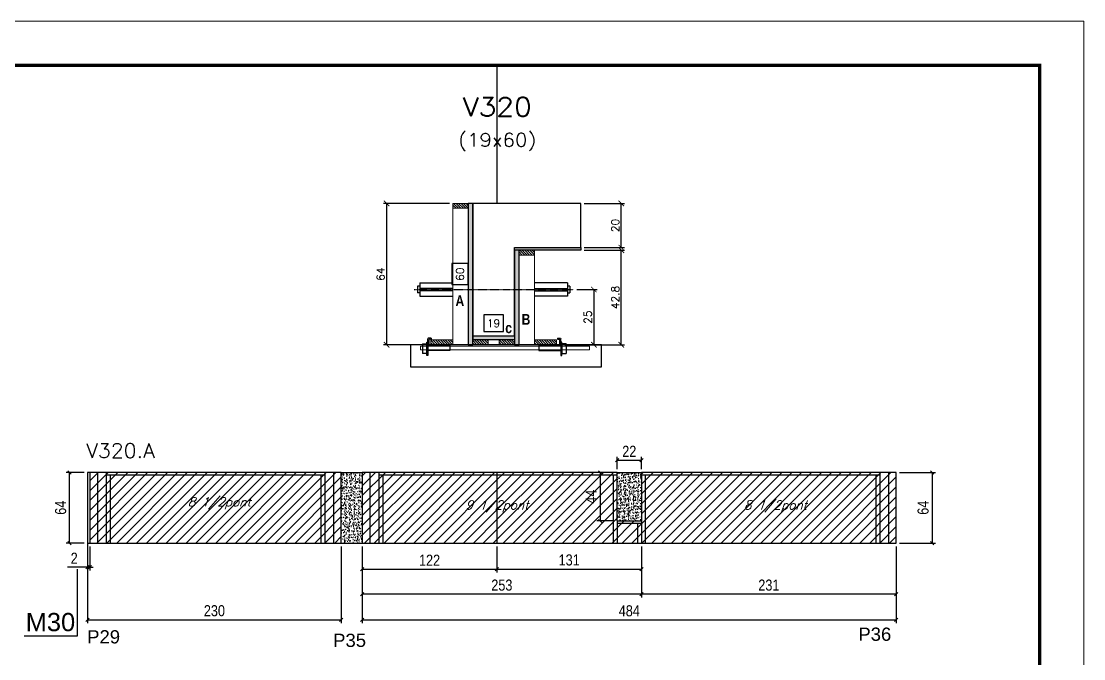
# Model space of a CAD drawing. Extents: x 137137 to 143418, y 10464 to 34486.
# Drawn here: x 137659 to 138622, y 23571 to 24149 of the extents above; entities that cross this region are included whole.
import ezdxf
from ezdxf.enums import TextEntityAlignment as Align

# ---------------------------------------------------------------- set-up
doc = ezdxf.new("R2010")
doc.units = 0
doc.linetypes.add('DASHED', pattern=[0.75, 0.5, -0.25])
doc.linetypes.add('HIDDEN', pattern=[0.375, 0.25, -0.125])
for name, color, linetype in [('5', 5, 'Continuous'), ('barrote', 251, 'Continuous'), ('COTA', 241, 'Continuous'), ('Cota Seção (2x)', 4, 'Continuous'), ('detalhes', 4, 'Continuous'), ('NOMENCLATURA', 7, 'Continuous'), ('Painéis', 200, 'Continuous'), ('presilha', 1, 'Continuous'), ('SARR_2.2x7', 40, 'Continuous'), ('SARR_3.5x7', 81, 'Continuous'), ('TENSOR', 3, 'Continuous'), ('texto', 7, 'Continuous'), ('Texto de Titulo', 7, 'Continuous'), ('Texto Qtd Sarr', 242, 'Continuous')]:
    doc.layers.add(name, color=color, linetype=linetype)
for name, color, linetype, lineweight in [('CONCRETO', 251, 'Continuous', 25), ('Folhas', 255, 'Continuous', 9), ('Hachura', 251, 'Continuous', 9), ('Madeira', 126, 'Continuous', 18), ('SARRAFO DE PRESSAO', 251, 'DASHED', 9), ('SCO-___-LAJ', 2, 'Continuous', 0), ('Texto Seção', 7, 'Continuous', 15)]:
    doc.layers.add(name, color=color, linetype=linetype, lineweight=lineweight)
doc.styles.add('COTA TECNICA', font='techl___.ttf', dxfattribs={"height": 10})
doc.styles.add('REGUA-120', font='ROMANS.shx', dxfattribs={"height": 15})
doc.styles.add('Romans', font='romans.shx')
doc.styles.get("Standard").update_dxf_attribs({"font": 'arial.ttf'})
doc.styles.add('TECNICA', font='techb___.ttf', dxfattribs={"height": 10})
doc.dimstyles.new('Cota Seção (2x)', dxfattribs={"dimtxt": 7, "dimasz": 5, "dimexe": 3, "dimexo": 3, "dimgap": 2, "dimtad": 3, "dimdec": 1, "dimlfac": 0.5, "dimzin": 12, "dimdsep": 46, "dimtxsty": 'Romans', "dimblk": 'ARCHTICK', "dimcen": 0, "dimclrd": 4, "dimclre": 4, "dimclrt": 1, "dimadec": 1, "dimazin": 3, "dimtfac": 1, "dimtdec": 1, "dimtmove": 0, "dimatfit": 3, "dimldrblk": 'OBLIQUE', "dimfxl": 1, "dimtolj": 1, "dimtzin": 12, "dimarcsym": 0})
doc.dimstyles.new('Cota Seção interna', dxfattribs={"dimtxt": 7, "dimasz": 6, "dimexe": 0.18, "dimexo": 2, "dimgap": -4, "dimtad": 3, "dimdec": 1, "dimlfac": 0.5, "dimzin": 12, "dimdsep": 46, "dimtxsty": 'Romans', "dimblk": 'ARCHTICK', "dimcen": 0.09, "dimse1": 1, "dimse2": 1, "dimsd1": 1, "dimsd2": 1, "dimclrd": 180, "dimclre": 5, "dimclrt": 1, "dimadec": 0, "dimazin": 3, "dimtfac": 1, "dimtdec": 1, "dimtofl": 0, "dimtmove": 0, "dimatfit": 3, "dimldrblk": 'ARCHTICK', "dimfxl": 1, "dimtolj": 1, "dimtzin": 0, "dimarcsym": 0})
doc.dimstyles.new('PAINEL', dxfattribs={"dimtxt": 10, "dimasz": 3, "dimexe": 3, "dimexo": 3, "dimgap": 3, "dimtad": 1, "dimdec": 1, "dimzin": 12, "dimdsep": 46, "dimtxsty": 'COTA TECNICA', "dimblk1": 'OBLIQUE', "dimblk2": 'OBLIQUE', "dimsah": 1, "dimcen": 0.9, "dimclrd": 4, "dimclre": 4, "dimclrt": 240, "dimadec": 1, "dimazin": 3, "dimtfac": 1, "dimtdec": 1, "dimtmove": 0, "dimatfit": 3, "dimfxl": 1, "dimtolj": 1, "dimtzin": 12, "dimarcsym": 0})
pattern_1 = [(50, (4312.719, -7388.377), (5.46554007, -0.47817257), [0.5715, -6.2865]), (355, (4312.719, -7388.377), (-1.05730264, 5.73170536), [0.4572, -5.02921753]), (100.4514447, (4313.174, -7388.417), (4.40823741, 5.25353256), [0.48570026, -5.34270734]), (46.1842, (4312.719, -7386.853), (8.13237123, -1.26126984), [0.85725, -9.42975]), (96.6355576, (4313.3965, -7386.958), (7.122124, 7.42278374), [0.7285507, -8.01406824]), (351.184151, (4312.719, -7386.853), (7.122124, 7.42278374), [0.685799, -7.54379196]), (21, (4313.481, -7387.234), (4.54843174, -3.06795595), [0.5715, -6.2865]), (326, (4313.481, -7387.234), (1.85406085, 5.52563898), [0.4572, -5.0292]), (71.451445, (4313.86, -7387.4896), (6.40249258, 2.45768307), [0.48570026, -5.34269813]), (37.5, (4312.7188, -7388.377), (0.092658098, 2.536651166), [0, -4.96824, 0, -5.1054, 0, -5.04825]), (7.5, (4312.7188, -7388.377), (2.004589875, 3.005417245), [0, -2.91084, 0, -4.85394, 0, -1.92405]), (327.5, (4311.0195, -7388.377), (4.067717855, -0.17186232), [0, -1.905, 0, -5.9436, 0, -7.8867]), (317.5, (4310.2575, -7388.377), (4.44387544, 0.76279473), [0, -2.4765, 0, -3.94716, 0, -5.6007])]
pattern_2 = [(45, (-1598.5, -8040.026), (-4.49012806, 4.49012806), [])]

# ---------------------------------------------------------------- blocks, each defined once
blk = doc.blocks.new('9999999999')
at = {"layer": 'Folhas'}
blk.add_lwpolyline([(98138.98, 34190.21), (99623.98, 34190.21), (99623.98, 35240.21), (98138.98, 35240.21)], close=True, dxfattribs=at)
at = {"layer": 'Folhas', "color": 30, "const_width": 3}
blk.add_lwpolyline([(98213.98, 34230.21), (99583.98, 34230.21), (99583.98, 35200.21), (98213.98, 35200.21)], close=True, dxfattribs=at)
blk = doc.blocks.new('_Oblique')
at = {"color": 0, "linetype": 'ByBlock', "lineweight": -2}
blk.add_line((-0.5, -0.5), (0.5, 0.5), dxfattribs=at)
blk = doc.blocks.new('*D1549')
at = {"layer": 'COTA', "color": 4, "linetype": 'ByBlock', "lineweight": -2, "transparency": 16777216}
for p, q in [((138221.42, 23672.96), (138221.42, 23626.63)), ((138452.42, 23672.96), (138452.42, 23626.63)), ((138452.42, 23629.63), (138221.42, 23629.63))]:
    blk.add_line(p, q, dxfattribs=at)
at = {"layer": 'Defpoints', "color": 0, "linetype": 'ByBlock', "transparency": 16777216}
for p in [(138221.42, 23675.96), (138452.42, 23675.96), (138221.42, 23629.63)]:
    blk.add_point(p, dxfattribs=at)
at = {"layer": 'COTA', "color": 4, "linetype": 'ByBlock', "lineweight": -2, "transparency": 16777216, "xscale": 3, "yscale": 3, "zscale": 3, "rotation": 180}
blk.add_blockref('_Oblique', (138221.42, 23629.63), dxfattribs=at)
at = {"layer": 'COTA', "color": 4, "linetype": 'ByBlock', "lineweight": -2, "transparency": 16777216, "xscale": 3, "yscale": 3, "zscale": 3}
blk.add_blockref('_Oblique', (138452.42, 23629.63), dxfattribs=at)
at = {"layer": 'COTA', "color": 240, "linetype": 'ByBlock', "transparency": 16777216, "insert": (138336.92, 23637.85), "char_height": 10, "attachment_point": 5, "style": 'COTA TECNICA'}
blk.add_mtext('\\A1;231', dxfattribs=at)
blk = doc.blocks.new('*D1550')
at = {"layer": 'COTA', "color": 4, "linetype": 'ByBlock', "lineweight": -2, "transparency": 16777216}
for p, q in [((137968.42, 23672.96), (137968.42, 23626.63)), ((138221.42, 23672.96), (138221.42, 23626.63)), ((138221.42, 23629.63), (137968.42, 23629.63))]:
    blk.add_line(p, q, dxfattribs=at)
at = {"layer": 'Defpoints', "color": 0, "linetype": 'ByBlock', "transparency": 16777216}
for p in [(137968.42, 23675.96), (138221.42, 23675.96), (137968.42, 23629.63)]:
    blk.add_point(p, dxfattribs=at)
at = {"layer": 'COTA', "color": 4, "linetype": 'ByBlock', "lineweight": -2, "transparency": 16777216, "xscale": 3, "yscale": 3, "zscale": 3, "rotation": 180}
blk.add_blockref('_Oblique', (137968.42, 23629.63), dxfattribs=at)
at = {"layer": 'COTA', "color": 4, "linetype": 'ByBlock', "lineweight": -2, "transparency": 16777216, "xscale": 3, "yscale": 3, "zscale": 3}
blk.add_blockref('_Oblique', (138221.42, 23629.63), dxfattribs=at)
at = {"layer": 'COTA', "color": 240, "linetype": 'ByBlock', "transparency": 16777216, "insert": (138094.92, 23637.85), "char_height": 10, "attachment_point": 5, "style": 'COTA TECNICA'}
blk.add_mtext('\\A1;253', dxfattribs=at)
blk = doc.blocks.new('*D1551')
at = {"layer": 'COTA', "color": 4, "linetype": 'ByBlock', "lineweight": -2, "transparency": 16777216}
for p, q in [((137719.42, 23714.96), (137719.42, 23603.44)), ((137949.42, 23672.96), (137949.42, 23603.44)), ((137719.42, 23606.44), (137949.42, 23606.44))]:
    blk.add_line(p, q, dxfattribs=at)
at = {"layer": 'Defpoints', "color": 0, "linetype": 'ByBlock', "transparency": 16777216}
for p in [(137719.42, 23717.96), (137949.42, 23675.96), (137949.42, 23606.44)]:
    blk.add_point(p, dxfattribs=at)
at = {"layer": 'COTA', "color": 4, "linetype": 'ByBlock', "lineweight": -2, "transparency": 16777216, "xscale": 3, "yscale": 3, "zscale": 3, "rotation": 180}
blk.add_blockref('_Oblique', (137719.42, 23606.44), dxfattribs=at)
at = {"layer": 'COTA', "color": 4, "linetype": 'ByBlock', "lineweight": -2, "transparency": 16777216, "xscale": 3, "yscale": 3, "zscale": 3}
blk.add_blockref('_Oblique', (137949.42, 23606.44), dxfattribs=at)
at = {"layer": 'COTA', "color": 240, "linetype": 'ByBlock', "transparency": 16777216, "insert": (137834.42, 23614.66), "char_height": 10, "attachment_point": 5, "style": 'COTA TECNICA'}
blk.add_mtext('\\A1;230', dxfattribs=at)
blk = doc.blocks.new('*D1552')
at = {"layer": 'COTA', "color": 4, "linetype": 'ByBlock', "lineweight": -2, "transparency": 16777216}
for p, q in [((137968.42, 23672.96), (137968.42, 23649.39)), ((138090.42, 23672.96), (138090.42, 23649.39)), ((137968.42, 23652.39), (138090.42, 23652.39))]:
    blk.add_line(p, q, dxfattribs=at)
at = {"layer": 'Defpoints', "color": 0, "linetype": 'ByBlock', "transparency": 16777216}
for p in [(137968.42, 23675.96), (138090.42, 23675.96), (138090.42, 23652.39)]:
    blk.add_point(p, dxfattribs=at)
at = {"layer": 'COTA', "color": 4, "linetype": 'ByBlock', "lineweight": -2, "transparency": 16777216, "xscale": 3, "yscale": 3, "zscale": 3, "rotation": 180}
blk.add_blockref('_Oblique', (137968.42, 23652.39), dxfattribs=at)
at = {"layer": 'COTA', "color": 4, "linetype": 'ByBlock', "lineweight": -2, "transparency": 16777216, "xscale": 3, "yscale": 3, "zscale": 3}
blk.add_blockref('_Oblique', (138090.42, 23652.39), dxfattribs=at)
at = {"layer": 'COTA', "color": 240, "linetype": 'ByBlock', "transparency": 16777216, "insert": (138029.42, 23660.45), "char_height": 10, "attachment_point": 5, "style": 'COTA TECNICA'}
blk.add_mtext('\\A1;122', dxfattribs=at)
blk = doc.blocks.new('*D1553')
at = {"layer": 'COTA', "color": 4, "linetype": 'ByBlock', "lineweight": -2, "transparency": 16777216}
for p, q in [((138090.42, 23672.96), (138090.42, 23649.39)), ((138221.42, 23672.96), (138221.42, 23649.39)), ((138090.42, 23652.39), (138221.42, 23652.39))]:
    blk.add_line(p, q, dxfattribs=at)
at = {"layer": 'Defpoints', "color": 0, "linetype": 'ByBlock', "transparency": 16777216}
for p in [(138090.42, 23675.96), (138221.42, 23675.96), (138221.42, 23652.39)]:
    blk.add_point(p, dxfattribs=at)
at = {"layer": 'COTA', "color": 4, "linetype": 'ByBlock', "lineweight": -2, "transparency": 16777216, "xscale": 3, "yscale": 3, "zscale": 3, "rotation": 180}
blk.add_blockref('_Oblique', (138090.42, 23652.39), dxfattribs=at)
at = {"layer": 'COTA', "color": 4, "linetype": 'ByBlock', "lineweight": -2, "transparency": 16777216, "xscale": 3, "yscale": 3, "zscale": 3}
blk.add_blockref('_Oblique', (138221.42, 23652.39), dxfattribs=at)
at = {"layer": 'COTA', "color": 240, "linetype": 'ByBlock', "transparency": 16777216, "insert": (138155.92, 23660.61), "char_height": 10, "attachment_point": 5, "style": 'COTA TECNICA'}
blk.add_mtext('\\A1;131', dxfattribs=at)
blk = doc.blocks.new('*D1554')
at = {"layer": 'COTA', "color": 4, "linetype": 'ByBlock', "lineweight": -2, "transparency": 16777216}
for p, q in [((138199.42, 23742.96), (138199.42, 23754.07)), ((138199.42, 23751.07), (138221.42, 23751.07)), ((138221.42, 23742.96), (138221.42, 23754.07))]:
    blk.add_line(p, q, dxfattribs=at)
at = {"layer": 'Defpoints', "color": 0, "linetype": 'ByBlock', "transparency": 16777216}
for p in [(138221.42, 23751.07), (138199.42, 23739.96), (138221.42, 23739.96)]:
    blk.add_point(p, dxfattribs=at)
at = {"layer": 'COTA', "color": 4, "linetype": 'ByBlock', "lineweight": -2, "transparency": 16777216, "xscale": 3, "yscale": 3, "zscale": 3, "rotation": 180}
blk.add_blockref('_Oblique', (138199.42, 23751.07), dxfattribs=at)
at = {"layer": 'COTA', "color": 4, "linetype": 'ByBlock', "lineweight": -2, "transparency": 16777216, "xscale": 3, "yscale": 3, "zscale": 3}
blk.add_blockref('_Oblique', (138221.42, 23751.07), dxfattribs=at)
at = {"layer": 'COTA', "color": 240, "linetype": 'ByBlock', "transparency": 16777216, "insert": (138210.42, 23759.07), "char_height": 10, "attachment_point": 5, "style": 'COTA TECNICA'}
blk.add_mtext('\\A1;22', dxfattribs=at)
blk = doc.blocks.new('*D1619')
at = {"layer": 'COTA', "color": 4, "linetype": 'ByBlock', "lineweight": -2, "transparency": 16777216}
for p, q in [((138196.42, 23739.96), (138180.91, 23739.96)), ((138183.91, 23739.96), (138183.91, 23695.96)), ((138196.42, 23695.96), (138180.91, 23695.96))]:
    blk.add_line(p, q, dxfattribs=at)
at = {"layer": 'Defpoints', "color": 0, "linetype": 'ByBlock', "transparency": 16777216}
for p in [(138199.42, 23739.96), (138183.91, 23695.96), (138199.42, 23695.96)]:
    blk.add_point(p, dxfattribs=at)
at = {"layer": 'COTA', "color": 4, "linetype": 'ByBlock', "lineweight": -2, "transparency": 16777216, "xscale": 3, "yscale": 3, "zscale": 3}
for p, rotation in [((138183.91, 23739.96), 90), ((138183.91, 23695.96), 270)]:
    blk.add_blockref('_Oblique', p, dxfattribs=dict(at, rotation=rotation))
at = {"layer": 'COTA', "color": 240, "linetype": 'ByBlock', "transparency": 16777216, "insert": (138175.84, 23717.96), "char_height": 10, "attachment_point": 5, "rotation": 90, "style": 'COTA TECNICA'}
blk.add_mtext('\\A1;44', dxfattribs=at)
blk = doc.blocks.new('*D1555')
at = {"layer": 'COTA', "color": 4, "linetype": 'ByBlock', "lineweight": -2, "transparency": 16777216}
for p, q in [((138455.42, 23739.96), (138487.81, 23739.96)), ((138484.81, 23739.96), (138484.81, 23675.96)), ((138455.42, 23675.96), (138487.81, 23675.96))]:
    blk.add_line(p, q, dxfattribs=at)
at = {"layer": 'Defpoints', "color": 0, "linetype": 'ByBlock', "transparency": 16777216}
for p in [(138452.42, 23739.96), (138452.42, 23675.96), (138484.81, 23675.96)]:
    blk.add_point(p, dxfattribs=at)
at = {"layer": 'COTA', "color": 4, "linetype": 'ByBlock', "lineweight": -2, "transparency": 16777216, "xscale": 3, "yscale": 3, "zscale": 3}
for p, rotation in [((138484.81, 23739.96), 90), ((138484.81, 23675.96), 270)]:
    blk.add_blockref('_Oblique', p, dxfattribs=dict(at, rotation=rotation))
at = {"layer": 'COTA', "color": 240, "linetype": 'ByBlock', "transparency": 16777216, "insert": (138476.71, 23707.96), "char_height": 10, "attachment_point": 5, "rotation": 90, "style": 'COTA TECNICA'}
blk.add_mtext('\\A1;64', dxfattribs=at)
blk = doc.blocks.new('titulo1')
at = {"layer": 'Defpoints', "color": 252, "linetype": 'HIDDEN', "ltscale": 2}
blk.add_line((0, 0), (0, 125), dxfattribs=at)
at = {"layer": 'Defpoints', "style": 'Romans', "oblique": 15}
blk.add_attdef('FOLHA', text='', height=10, dxfattribs=at).set_placement((0, 15.58), align=Align.MIDDLE_CENTER)
at = {"layer": 'Texto Qtd Sarr', "color": 3, "style": 'Romans', "oblique": 15}
for tag, height, p in [('TITULO', 17, (0, 71.45)), ('SEÇÃO', 12, (0, 41.55))]:
    blk.add_attdef(tag, text='', height=height, dxfattribs=at).set_placement(p, align=Align.MIDDLE_CENTER)
blk = doc.blocks.new('_ArchTick')
at = {"color": 0, "linetype": 'ByBlock', "const_width": 0.15}
blk.add_lwpolyline([(-0.5, -0.5), (0.5, 0.5)], dxfattribs=at)
blk = doc.blocks.new('*D1556')
at = {"layer": 'COTA', "color": 4, "lineweight": -2, "transparency": 16777216}
for p, q in [((138169.49, 23941.2), (138206.21, 23941.2)), ((138203.21, 23855.6), (138203.21, 23941.2)), ((138151.89, 23855.6), (138206.21, 23855.6))]:
    blk.add_line(p, q, dxfattribs=at)
at = {"layer": 'Defpoints', "color": 0, "transparency": 16777216}
for p in [(138166.49, 23941.2), (138203.21, 23941.2), (138148.89, 23855.6)]:
    blk.add_point(p, dxfattribs=at)
at = {"layer": 'COTA', "color": 4, "lineweight": -2, "transparency": 16777216, "xscale": 5, "yscale": 5, "zscale": 5}
for p, rotation in [((138203.21, 23941.2), 90), ((138203.21, 23855.6), 270)]:
    blk.add_blockref('_ArchTick', p, dxfattribs=dict(at, rotation=rotation))
at = {"layer": 'COTA', "color": 1, "transparency": 16777216, "insert": (138197.71, 23898.4), "char_height": 7, "attachment_point": 5, "rotation": 90, "style": 'Romans'}
blk.add_mtext('\\A1;42.8', dxfattribs=at)
blk = doc.blocks.new('*D1557')
at = {"layer": 'COTA', "color": 4, "lineweight": -2, "transparency": 16777216}
for p, q in [((138169.49, 23983.6), (138206.21, 23983.6)), ((138203.21, 23943.6), (138203.21, 23983.6)), ((138169.49, 23943.6), (138206.21, 23943.6))]:
    blk.add_line(p, q, dxfattribs=at)
at = {"layer": 'Defpoints', "color": 0, "transparency": 16777216}
for p in [(138166.49, 23983.6), (138203.21, 23983.6), (138166.49, 23943.6)]:
    blk.add_point(p, dxfattribs=at)
at = {"layer": 'COTA', "color": 4, "lineweight": -2, "transparency": 16777216, "xscale": 5, "yscale": 5, "zscale": 5}
for p, rotation in [((138203.21, 23983.6), 90), ((138203.21, 23943.6), 270)]:
    blk.add_blockref('_ArchTick', p, dxfattribs=dict(at, rotation=rotation))
at = {"layer": 'COTA', "color": 1, "transparency": 16777216, "insert": (138197.71, 23963.6), "char_height": 7, "attachment_point": 5, "rotation": 90, "style": 'Romans'}
blk.add_mtext('\\A1;20', dxfattribs=at)
blk = doc.blocks.new('*D1558')
at = {"layer": 'Cota Seção (2x)', "color": 180, "lineweight": -2, "transparency": 16777216}
for p, q in [((138064.49, 23929.1), (138049.49, 23929.1)), ((138049.49, 23929.1), (138049.49, 23910.1)), ((138064.49, 23910.1), (138064.49, 23929.1)), ((138049.49, 23910.1), (138064.49, 23910.1))]:
    blk.add_line(p, q, dxfattribs=at)
at = {"layer": 'Defpoints', "color": 0, "transparency": 16777216}
for p in [(138068.49, 23983.6), (138106.49, 23983.6), (138106.49, 23863.6)]:
    blk.add_point(p, dxfattribs=at)
at = {"layer": 'Cota Seção (2x)', "color": 1, "transparency": 16777216, "insert": (138056.99, 23919.6), "char_height": 7, "attachment_point": 5, "rotation": 90, "style": 'Romans'}
blk.add_mtext('\\A1;60', dxfattribs=at)
blk = doc.blocks.new('PRESILHA METÁLICA 1')
at = {"layer": 'presilha'}
for p, q in [((6, 15.5), (7.5, 15.5)), ((6, -2.5), (6, 15.5)), ((7.5, 10.6), (7.5, 19.9)), ((7.5, 15.5), (7.5, -2.5)), ((12, 21), (8.6, 21)), ((9, 11.6), (9, 18.9)), ((12, 19.5), (9.6, 19.5)), ((12, 21), (12, 19.5)), ((0, 13), (6, 13)), ((0, 13), (0, 0)), ((6, 0), (0, 0)), ((6, 13), (6, 0)), ((37.5, 4.1), (7.5, 4.1)), ((37.5, 11), (9.6, 11)), ((37.5, 11), (37.5, 4.1)), ((7.5, -2.5), (6, -2.5))]:
    blk.add_line(p, q, dxfattribs=at)
for centre, radius, start, end in [((8.6, 19.9), 1.14, 90, 180), ((9.6, 18.9), 0.57, 90, 180), ((9.6, 11.6), 0.57, 180, 270)]:
    blk.add_arc(centre, radius, start, end, dxfattribs=at)
blk = doc.blocks.new('*D1559')
at = {"layer": 'Cota Seção (2x)', "color": 180, "lineweight": -2, "transparency": 16777216}
for p, q in [((138096.49, 23882.6), (138078.49, 23882.6)), ((138078.49, 23882.6), (138078.49, 23867.6)), ((138096.49, 23867.6), (138096.49, 23882.6)), ((138078.49, 23867.6), (138096.49, 23867.6))]:
    blk.add_line(p, q, dxfattribs=at)
at = {"layer": 'Defpoints', "color": 0, "transparency": 16777216}
for p in [(138106.49, 23863.6), (138068.5, 23855.6), (138106.49, 23855.6)]:
    blk.add_point(p, dxfattribs=at)
at = {"layer": 'Cota Seção (2x)', "color": 1, "transparency": 16777216, "insert": (138087.49, 23875.1), "char_height": 7, "attachment_point": 5, "style": 'Romans'}
blk.add_mtext('\\A1;19', dxfattribs=at)
blk = doc.blocks.new('*D1560')
at = {"layer": 'COTA', "color": 4, "lineweight": -2, "transparency": 16777216}
for p, q in [((138047.49, 23983.6), (137987.52, 23983.6)), ((137990.52, 23983.6), (137990.52, 23855.6)), ((138047.49, 23855.6), (137987.52, 23855.6))]:
    blk.add_line(p, q, dxfattribs=at)
at = {"layer": 'Defpoints', "color": 0, "transparency": 16777216}
for p in [(138050.49, 23983.6), (137990.52, 23855.6), (138050.49, 23855.6)]:
    blk.add_point(p, dxfattribs=at)
at = {"layer": 'COTA', "color": 4, "lineweight": -2, "transparency": 16777216, "xscale": 5, "yscale": 5, "zscale": 5}
for p, rotation in [((137990.52, 23983.6), 90), ((137990.52, 23855.6), 270)]:
    blk.add_blockref('_ArchTick', p, dxfattribs=dict(at, rotation=rotation))
at = {"layer": 'COTA', "color": 1, "transparency": 16777216, "insert": (137985.02, 23919.6), "char_height": 7, "attachment_point": 5, "rotation": 90, "style": 'Romans'}
blk.add_mtext('\\A1;64', dxfattribs=at)
blk = doc.blocks.new('*D1561')
at = {"layer": 'COTA', "color": 4, "lineweight": -2, "transparency": 16777216}
for p, q in [((138162.8, 23905.57), (138181.35, 23905.57)), ((138178.35, 23905.57), (138178.35, 23855.6)), ((138162.8, 23855.6), (138181.35, 23855.6))]:
    blk.add_line(p, q, dxfattribs=at)
at = {"layer": 'Defpoints', "color": 0, "transparency": 16777216}
for p in [(138159.8, 23905.57), (138159.8, 23855.6), (138178.35, 23855.6)]:
    blk.add_point(p, dxfattribs=at)
at = {"layer": 'COTA', "color": 4, "lineweight": -2, "transparency": 16777216, "xscale": 5, "yscale": 5, "zscale": 5}
for p, rotation in [((138178.35, 23905.57), 90), ((138178.35, 23855.6), 270)]:
    blk.add_blockref('_ArchTick', p, dxfattribs=dict(at, rotation=rotation))
at = {"layer": 'COTA', "color": 1, "transparency": 16777216, "insert": (138172.85, 23880.59), "char_height": 7, "attachment_point": 5, "rotation": 90, "style": 'Romans'}
blk.add_mtext('\\A1;25', dxfattribs=at)
blk = doc.blocks.new('*D1514')
at = {"layer": 'COTA', "color": 4, "linetype": 'ByBlock', "lineweight": -2, "transparency": 16777216}
for p, q in [((137716.42, 23739.96), (137700.2, 23739.96)), ((137703.2, 23675.96), (137703.2, 23739.96)), ((137716.42, 23675.96), (137700.2, 23675.96))]:
    blk.add_line(p, q, dxfattribs=at)
at = {"layer": 'Defpoints', "color": 0, "linetype": 'ByBlock', "transparency": 16777216}
for p in [(137703.2, 23739.96), (137719.42, 23739.96), (137719.42, 23675.96)]:
    blk.add_point(p, dxfattribs=at)
at = {"layer": 'COTA', "color": 4, "linetype": 'ByBlock', "lineweight": -2, "transparency": 16777216, "xscale": 3, "yscale": 3, "zscale": 3}
for p, rotation in [((137703.2, 23739.96), 90), ((137703.2, 23675.96), 270)]:
    blk.add_blockref('_Oblique', p, dxfattribs=dict(at, rotation=rotation))
at = {"layer": 'COTA', "color": 240, "linetype": 'ByBlock', "transparency": 16777216, "insert": (137695.09, 23707.96), "char_height": 10, "attachment_point": 5, "rotation": 90, "style": 'COTA TECNICA'}
blk.add_mtext('\\A1;64', dxfattribs=at)
blk = doc.blocks.new('*D1609')
at = {"layer": 'COTA', "color": 4, "lineweight": -2, "ltscale": 25, "transparency": 16777216}
for p, q in [((137719.42, 23672.96), (137719.42, 23651.22)), ((137721.42, 23672.96), (137721.42, 23651.22)), ((137719.42, 23654.22), (137701.31, 23654.22)), ((137721.42, 23654.22), (137719.42, 23654.22)), ((137721.42, 23654.22), (137724.42, 23654.22))]:
    blk.add_line(p, q, dxfattribs=at)
at = {"layer": 'Defpoints', "color": 0, "ltscale": 25, "transparency": 16777216}
for p in [(137719.42, 23675.96), (137721.42, 23675.96), (137719.42, 23654.22)]:
    blk.add_point(p, dxfattribs=at)
at = {"layer": 'COTA', "color": 4, "lineweight": -2, "ltscale": 25, "transparency": 16777216, "xscale": 3, "yscale": 3, "zscale": 3}
blk.add_blockref('_Oblique', (137719.42, 23654.22), dxfattribs=at)
at = {"layer": 'COTA', "color": 4, "lineweight": -2, "ltscale": 25, "transparency": 16777216, "xscale": 3, "yscale": 3, "zscale": 3, "rotation": 180}
blk.add_blockref('_Oblique', (137721.42, 23654.22), dxfattribs=at)
at = {"layer": 'COTA', "color": 240, "ltscale": 25, "transparency": 16777216, "insert": (137707.36, 23662.22), "char_height": 10, "attachment_point": 5, "style": 'COTA TECNICA'}
blk.add_mtext('\\A1;2', dxfattribs=at)
blk = doc.blocks.new('*D1582')
at = {"layer": 'COTA', "color": 4, "lineweight": -2, "ltscale": 25, "transparency": 16777216}
for p, q in [((137968.42, 23672.96), (137968.42, 23603.44)), ((138452.42, 23672.96), (138452.42, 23603.44)), ((137968.42, 23606.44), (138452.42, 23606.44))]:
    blk.add_line(p, q, dxfattribs=at)
at = {"layer": 'Defpoints', "color": 0, "ltscale": 25, "transparency": 16777216}
for p in [(137968.42, 23675.96), (138452.42, 23675.96), (138452.42, 23606.44)]:
    blk.add_point(p, dxfattribs=at)
at = {"layer": 'COTA', "color": 4, "lineweight": -2, "ltscale": 25, "transparency": 16777216, "xscale": 3, "yscale": 3, "zscale": 3, "rotation": 180}
blk.add_blockref('_Oblique', (137968.42, 23606.44), dxfattribs=at)
at = {"layer": 'COTA', "color": 4, "lineweight": -2, "ltscale": 25, "transparency": 16777216, "xscale": 3, "yscale": 3, "zscale": 3}
blk.add_blockref('_Oblique', (138452.42, 23606.44), dxfattribs=at)
at = {"layer": 'COTA', "color": 240, "ltscale": 25, "transparency": 16777216, "insert": (138210.42, 23614.54), "char_height": 10, "attachment_point": 5, "style": 'COTA TECNICA'}
blk.add_mtext('\\A1;484', dxfattribs=at)

msp = doc.modelspace()

# ---------------------------------------------------------------- hatches: boundary and pattern name
at = {"layer": 'COTA', "linetype": 'ByBlock'}
h = msp.add_hatch(dxfattribs=at)
h.set_pattern_fill('AR-CONC', color=256, scale=0.03)
h.set_pattern_definition(pattern_1)
h.paths.add_polyline_path([(137968.42, 23739.96), (137949.42, 23739.96), (137949.42, 23675.96), (137968.42, 23675.96)])
h = msp.add_hatch(dxfattribs=at)
h.set_pattern_fill('AR-CONC', color=256, scale=0.03)
h.set_pattern_definition(pattern_1)
h.paths.add_polyline_path([(138221.42, 23739.96), (138199.42, 23739.96), (138199.42, 23695.96), (138221.42, 23695.96)])
at = {"layer": 'Hachura'}
h = msp.add_hatch(dxfattribs=at)
h.set_pattern_fill('ANSI31', color=256, scale=0.5, angle=270, style=0)
h.set_pattern_definition([(315, (160940.5542, 15675.9564), (1.12253202, 1.12253202), [])])
h.paths.add_polyline_path([(138050.49, 23979.2), (138050.49, 23983.6), (138064.49, 23983.6), (138064.49, 23979.2)])
h = msp.add_hatch(color=256, dxfattribs=at)
h.dxf.hatch_style = 1
h.paths.add_polyline_path([(138068.49, 23983.6), (138064.49, 23983.6), (138064.49, 23855.6), (138068.49, 23855.6)])
h = msp.add_hatch(color=256, dxfattribs=at)
h.dxf.hatch_style = 1
h.paths.add_polyline_path([(138106.49, 23941.2), (138106.49, 23943.6), (138166.49, 23943.6), (138166.49, 23941.2)])
h = msp.add_hatch(color=256, dxfattribs=at)
h.dxf.hatch_style = 1
h.paths.add_polyline_path([(138110.49, 23941.2), (138106.49, 23941.2), (138106.49, 23855.6), (138110.49, 23855.6)])
h = msp.add_hatch(dxfattribs=at)
h.set_pattern_fill('ANSI31', color=256, scale=0.5, angle=270, style=0)
h.set_pattern_definition([(315, (161000.5542, 15633.5564), (1.12253202, 1.12253202), [])])
h.paths.add_polyline_path([(138110.49, 23936.8), (138110.49, 23941.2), (138124.49, 23941.2), (138124.49, 23936.8)])
h = msp.add_hatch(color=256, dxfattribs=at)
h.dxf.hatch_style = 1
h.paths.add_polyline_path([(138068.5, 23860), (138068.5, 23863.6), (138106.49, 23863.6), (138106.49, 23860)])
h = msp.add_hatch(dxfattribs=at)
h.set_pattern_fill('ANSI31', color=256, scale=0.5, angle=270, style=0)
h.set_pattern_definition([(315, (160906.5542, 15625.9564), (1.12253202, 1.12253202), [])])
h.paths.add_polyline_path([(138050.49, 23855.6), (138050.49, 23860), (138030.49, 23860), (138030.49, 23855.6)])
h = msp.add_hatch(dxfattribs=at)
h.set_pattern_fill('ANSI31', color=256, scale=0.5, angle=270, style=0)
h.set_pattern_definition([(315, (161009.3563, 15625.9564), (1.12253202, 1.12253202), [])])
h.paths.add_polyline_path([(138068.5, 23855.6), (138068.5, 23860), (138082.5, 23860), (138082.5, 23855.6)])
h = msp.add_hatch(dxfattribs=at)
h.set_pattern_fill('ANSI31', color=256, scale=0.5, angle=270, style=0)
h.set_pattern_definition([(315, (161009.3542, 15625.9564), (1.12253202, 1.12253202), [])])
h.paths.add_polyline_path([(138106.49, 23855.6), (138106.49, 23860), (138092.49, 23860), (138092.49, 23855.6)])
h = msp.add_hatch(dxfattribs=at)
h.set_pattern_fill('ANSI31', color=256, scale=0.5, angle=270, style=0)
h.set_pattern_definition([(315, (161000.5542, 15625.9564), (1.12253202, 1.12253202), [])])
h.paths.add_polyline_path([(138144.49, 23855.6), (138144.49, 23860), (138124.49, 23860), (138124.49, 23855.6)])
at = {"layer": 'Hachura', "linetype": 'ByBlock'}
h = msp.add_hatch(dxfattribs=at)
h.set_pattern_fill('ANSI31', color=256, scale=2)
h.set_pattern_definition(pattern_2)
h.paths.add_polyline_path([(137949.42, 23739.96), (137721.42, 23739.96), (137721.42, 23675.96), (137949.42, 23675.96)])
h = msp.add_hatch(dxfattribs=at)
h.set_pattern_fill('ANSI31', color=256, scale=2)
h.set_pattern_definition(pattern_2)
h.paths.add_polyline_path([(138090.42, 23739.96), (137968.42, 23739.96), (137968.42, 23675.96), (138090.42, 23675.96)])
h = msp.add_hatch(dxfattribs=at)
h.set_pattern_fill('ANSI31', color=256, scale=2)
h.set_pattern_definition(pattern_2)
h.paths.add_polyline_path([(138199.42, 23739.96), (138090.42, 23739.96), (138090.42, 23675.96), (138221.42, 23675.96), (138221.42, 23695.96), (138199.42, 23695.96)])
h.paths.add_polyline_path([(138185.69, 23707.17), (138185.69, 23729.37), (138165.1, 23729.37), (138165.1, 23707.17)], flags=24)
h = msp.add_hatch(dxfattribs=at)
h.set_pattern_fill('ANSI31', color=256, scale=2)
h.set_pattern_definition(pattern_2)
h.paths.add_polyline_path([(138452.42, 23739.96), (138221.42, 23739.96), (138221.42, 23675.96), (138452.42, 23675.96)])
h.paths.add_polyline_path([(138306.53, 23701.17), (138374.15, 23701.17), (138379.65, 23717.15), (138312.03, 23717.15)], flags=24)

# ---------------------------------------------------------------- linework, layer by layer
at = {"ltscale": 3}
for p, q in [((138020.49, 23911.57), (138020.49, 23899.57)), ((138020.49, 23911.57), (138050.49, 23911.57)), ((138154.49, 23911.57), (138124.49, 23911.57)), ((138154.49, 23911.57), (138154.49, 23899.57)), ((138018.49, 23908.57), (138018.49, 23902.57)), ((138020.49, 23908.57), (138018.49, 23908.57)), ((138020.49, 23902.57), (138018.49, 23902.57)), ((138050.49, 23906.57), (138020.49, 23906.57)), ((138050.49, 23904.57), (138020.49, 23904.57)), ((138124.49, 23906.57), (138154.49, 23906.57)), ((138124.49, 23904.57), (138154.49, 23904.57)), ((138156.49, 23908.57), (138154.49, 23908.57)), ((138154.49, 23902.57), (138156.49, 23902.57)), ((138156.49, 23908.57), (138156.49, 23902.57)), ((138020.49, 23899.57), (138050.49, 23899.57)), ((138154.49, 23899.57), (138124.49, 23899.57))]:
    msp.add_line(p, q, dxfattribs=at)
at = {"layer": 'barrote'}
msp.add_lwpolyline([(138012.13, 23835.6), (138185.1, 23835.6), (138185.1, 23855.6), (138012.13, 23855.6)], close=True, dxfattribs=at)
at = {"layer": 'CONCRETO'}
msp.add_lwpolyline([(138106.49, 23943.6), (138166.49, 23943.6), (138166.49, 23983.6), (138106.49, 23983.6), (138106.49, 23983.6), (138068.49, 23983.6), (138068.49, 23860), (138068.5, 23860), (138068.5, 23863.6), (138106.49, 23863.6)], close=True, dxfattribs=at)
at = {"layer": 'COTA', "linetype": 'ByBlock'}
for p, q in [((137949.42, 23739.96), (137968.42, 23739.96)), ((137949.42, 23675.96), (137949.42, 23739.96)), ((138199.42, 23739.96), (138221.42, 23739.96)), ((137949.42, 23675.96), (137968.42, 23675.96))]:
    msp.add_line(p, q, dxfattribs=at)
at = {"layer": 'Madeira'}
for points in [[(138050.49, 23979.2), (138050.49, 23983.6), (138064.49, 23983.6), (138064.49, 23979.2)], [(138050.49, 23983.6), (138064.49, 23983.6), (138064.49, 23855.6), (138050.49, 23855.6)], [(138110.49, 23936.8), (138110.49, 23941.2), (138124.49, 23941.2), (138124.49, 23936.8)], [(138110.49, 23941.2), (138124.49, 23941.2), (138124.49, 23855.6), (138110.49, 23855.6)], [(138050.49, 23855.6), (138050.49, 23860), (138030.49, 23860), (138030.49, 23855.6)], [(138068.5, 23855.6), (138068.5, 23860), (138082.5, 23860), (138082.5, 23855.6)], [(138106.49, 23855.6), (138106.49, 23860), (138092.49, 23860), (138092.49, 23855.6)], [(138144.49, 23855.6), (138144.49, 23860), (138124.49, 23860), (138124.49, 23855.6)]]:
    msp.add_lwpolyline(points, close=True, dxfattribs=at)
at = {"layer": 'NOMENCLATURA', "linetype": 'Continuous'}
for p, q in [((137710.36, 23591.96), (137710.36, 23652.31)), ((137661.95, 23591.96), (137710.36, 23591.96))]:
    msp.add_line(p, q, dxfattribs=at)
at = {"layer": 'Painéis', "linetype": 'ByBlock'}
for p, q in [((137719.42, 23739.96), (137719.42, 23675.96)), ((137949.42, 23739.96), (137719.42, 23739.96)), ((137721.42, 23739.96), (137721.42, 23675.96)), ((137949.42, 23675.96), (137949.42, 23739.96)), ((137968.42, 23739.96), (137968.42, 23675.96)), ((138199.42, 23739.96), (137968.42, 23739.96)), ((138090.42, 23739.96), (138090.42, 23675.96)), ((138199.42, 23695.96), (138199.42, 23739.96)), ((138221.42, 23739.96), (138221.42, 23675.96)), ((138452.42, 23739.96), (138221.42, 23739.96)), ((138452.42, 23675.96), (138452.42, 23739.96)), ((138199.42, 23695.96), (138221.42, 23695.96)), ((137719.42, 23675.96), (137949.42, 23675.96)), ((137968.42, 23675.96), (138221.42, 23675.96)), ((138221.42, 23675.96), (138452.42, 23675.96))]:
    msp.add_line(p, q, dxfattribs=at)
at = {"layer": 'Painéis'}
for points in [[(138068.49, 23983.6), (138064.49, 23983.6), (138064.49, 23855.6), (138068.49, 23855.6)], [(138106.49, 23941.2), (138106.49, 23943.6), (138166.49, 23943.6), (138166.49, 23941.2)], [(138110.49, 23941.2), (138106.49, 23941.2), (138106.49, 23855.6), (138110.49, 23855.6)], [(138068.5, 23860), (138068.5, 23863.6), (138106.49, 23863.6), (138106.49, 23860)]]:
    msp.add_lwpolyline(points, close=True, dxfattribs=at)
at = {"layer": 'SARR_2.2x7', "linetype": 'Continuous'}
for p, q in [((137728.42, 23739.96), (137728.42, 23675.96)), ((137736.42, 23737.76), (137934.42, 23737.76)), ((137942.42, 23739.96), (137942.42, 23675.96)), ((137975.42, 23739.96), (137975.42, 23675.96)), ((137983.42, 23737.76), (138199.42, 23737.76)), ((138221.42, 23737.76), (138437.42, 23737.76)), ((138445.42, 23739.96), (138445.42, 23675.96)), ((138221.42, 23693.76), (138199.42, 23693.76))]:
    msp.add_line(p, q, dxfattribs=at)
at = {"layer": 'SARR_3.5x7'}
for p, q in [((137736.42, 23739.96), (137736.42, 23675.96)), ((137739.92, 23737.76), (137739.92, 23675.96)), ((137930.92, 23737.76), (137930.92, 23675.96)), ((137934.42, 23739.96), (137934.42, 23675.96)), ((137983.42, 23739.96), (137983.42, 23675.96)), ((137986.92, 23737.76), (137986.92, 23675.96)), ((138195.92, 23737.76), (138195.92, 23675.96)), ((138224.92, 23737.76), (138224.92, 23675.96)), ((138433.92, 23737.76), (138433.92, 23675.96)), ((138437.42, 23739.96), (138437.42, 23675.96)), ((138199.42, 23695.96), (138199.42, 23675.96)), ((138217.92, 23693.76), (138217.92, 23675.96))]:
    msp.add_line(p, q, dxfattribs=at)
at = {"layer": 'SCO-___-LAJ', "color": 1}
msp.add_lwpolyline([(138021.13, 23854.27), (138174.44, 23854.27), (138174.44, 23851.07), (138021.13, 23851.07)], close=True, dxfattribs=at)
at = {"layer": 'TENSOR', "linetype": 'HIDDEN', "ltscale": 0.5}
msp.add_line((138015.49, 23905.57), (138159.8, 23905.57), dxfattribs=at)

# ---------------------------------------------------------------- block references
at = {"layer": 'presilha', "yscale": 0.6666666666666666, "zscale": 0.6666666666666666}
for p, xscale in [((138022.92, 23847.63), 0.6666666666666666), ((138153.36, 23847.63), -0.6666666666666666)]:
    msp.add_blockref('PRESILHA METÁLICA 1', p, dxfattribs=dict(at, xscale=xscale))
at = {"layer": 'SARRAFO DE PRESSAO', "color": 6, "linetype": 'ByBlock'}
msp.add_blockref('9999999999', (38998.31, -11091.6), dxfattribs=at)
at = {"layer": 'Texto Seção'}
ref = msp.add_blockref('titulo1', (138090.73, 23983.6), dxfattribs=at)
ref.add_attrib('TITULO', 'V320', dxfattribs={"layer": 'Texto de Titulo', "color": 7, "height": 17, "style": 'Romans', "width": 1.1}).set_placement((138090.73, 24071.1), align=Align.MIDDLE_CENTER)
ref.add_attrib('SEÇÃO', '(19x60)', dxfattribs={"layer": 'Texto de Titulo', "color": 7, "height": 12, "style": 'Romans', "width": 1.1}).set_placement((138090.73, 24041.1), align=Align.MIDDLE_CENTER)

# ---------------------------------------------------------------- texts
at = {"layer": '5', "linetype": 'Continuous'}
for s, p in [('P29', (137719.1, 23585.06)), ('P35', (137942.03, 23581.87)), ('P36', (138418.04, 23587.42))]:
    msp.add_text(s, height=12, rotation=359.99996, dxfattribs=at).set_placement(p)
at = {"layer": 'detalhes', "style": 'TECNICA'}
for s, p in [('A', (138052.89, 23890.63)), ('B', (138112.85, 23873.79)), ('c', (138098.01, 23866.09))]:
    msp.add_text(s, height=9.6, dxfattribs=at).set_placement(p)
at = {"layer": 'NOMENCLATURA', "linetype": 'Continuous'}
msp.add_text('M30', height=16.5, dxfattribs=at).set_placement((137663.41, 23596.16))
at = {"layer": 'texto', "color": 2, "char_height": 8, "attachment_point": 5, "style": 'Romans'}
for s, insert in [('{\\Q19;\\C256;8 1/2pont}', (137838.84, 23711.96)), ('{\\Q19;\\C256;9 1/2pont}', (138090.48, 23709.16)), ('{\\Q19;\\C256;8 1/2pont}', (138342.9, 23709.16))]:
    msp.add_mtext(s, dxfattribs=dict(at, insert=insert))
at = {"layer": 'Texto Seção', "style": 'REGUA-120', "width": 1.05}
msp.add_text('V320.A', height=13, dxfattribs=at).set_placement((137718.27, 23753.25))

# ---------------------------------------------------------------- dimensions: what is measured, and where the dimension line sits
at = {"layer": 'COTA'}
for base, p1, p2, picture, middle in [((137990.52, 23855.6), (138050.49, 23983.6), (138050.49, 23855.6), '*D1560', (137985.02, 23919.6)), ((138203.21, 23983.6), (138166.49, 23943.6), (138166.49, 23983.6), '*D1557', (138197.71, 23963.6)), ((138203.21, 23941.2), (138148.89, 23855.6), (138166.49, 23941.2), '*D1556', (138197.71, 23898.4)), ((138178.35, 23855.6), (138159.8, 23905.57), (138159.8, 23855.6), '*D1561', (138172.85, 23880.59))]:
    dim = msp.add_linear_dim(base=base, p1=p1, p2=p2, angle=90, dimstyle='Cota Seção (2x)', dxfattribs=at)
    dim.commit()
    dim.dimension.update_dxf_attribs({"geometry": picture, "text_midpoint": middle})
at = {"layer": 'COTA', "linetype": 'ByBlock'}
for base, p1, p2, picture, middle in [((138221.42, 23751.07), (138199.42, 23739.96), (138221.42, 23739.96), '*D1554', (138210.42, 23759.07)), ((137949.42, 23606.44), (137719.42, 23717.96), (137949.42, 23675.96), '*D1551', (137834.42, 23614.66)), ((137968.42, 23629.63), (138221.42, 23675.96), (137968.42, 23675.96), '*D1550', (138094.92, 23637.85)), ((138090.42, 23652.39), (137968.42, 23675.96), (138090.42, 23675.96), '*D1552', (138029.42, 23660.45)), ((138221.42, 23652.39), (138090.42, 23675.96), (138221.42, 23675.96), '*D1553', (138155.92, 23660.61)), ((138221.42, 23629.63), (138452.42, 23675.96), (138221.42, 23675.96), '*D1549', (138336.92, 23637.85))]:
    dim = msp.add_linear_dim(base=base, p1=p1, p2=p2, dimstyle='PAINEL', dxfattribs=at)
    dim.commit()
    dim.dimension.update_dxf_attribs({"geometry": picture, "text_midpoint": middle})
for base, p1, p2, picture, middle in [((137703.2, 23739.96), (137719.42, 23675.96), (137719.42, 23739.96), '*D1514', (137695.09, 23707.96)), ((138183.91, 23695.96), (138199.42, 23739.96), (138199.42, 23695.96), '*D1619', (138175.84, 23717.96)), ((138484.81, 23675.96), (138452.42, 23739.96), (138452.42, 23675.96), '*D1555', (138476.71, 23707.96))]:
    dim = msp.add_linear_dim(base=base, p1=p1, p2=p2, angle=90, dimstyle='PAINEL', dxfattribs=at)
    dim.commit()
    dim.dimension.update_dxf_attribs({"geometry": picture, "text_midpoint": middle})
at = {"layer": 'COTA', "ltscale": 25}
for base, p1, p2, picture, middle in [((137719.42, 23654.22), (137721.42, 23675.96), (137719.42, 23675.96), '*D1609', (137707.36, 23662.22)), ((138452.42, 23606.44), (137968.42, 23675.96), (138452.42, 23675.96), '*D1582', (138210.42, 23614.54))]:
    dim = msp.add_linear_dim(base=base, p1=p1, p2=p2, dimstyle='PAINEL', dxfattribs=at)
    dim.commit()
    dim.dimension.update_dxf_attribs({"geometry": picture, "text_midpoint": middle})
at = {"layer": 'Cota Seção (2x)'}
dim = msp.add_linear_dim(base=(138068.49, 23983.6), p1=(138106.49, 23863.6), p2=(138106.49, 23983.6), angle=90, dimstyle='Cota Seção interna', dxfattribs=at)
dim.commit()
dim.dimension.update_dxf_attribs({"geometry": '*D1558', "text_midpoint": (138068.49, 23919.6), "dimtype": 160})
dim = msp.add_linear_dim(base=(138106.49, 23863.6), p1=(138068.5, 23855.6), p2=(138106.49, 23855.6), dimstyle='Cota Seção interna', dxfattribs=at)
dim.commit()
dim.dimension.update_dxf_attribs({"geometry": '*D1559', "text_midpoint": (138087.49, 23863.6), "dimtype": 160})

doc.saveas('drawing.dxf')
